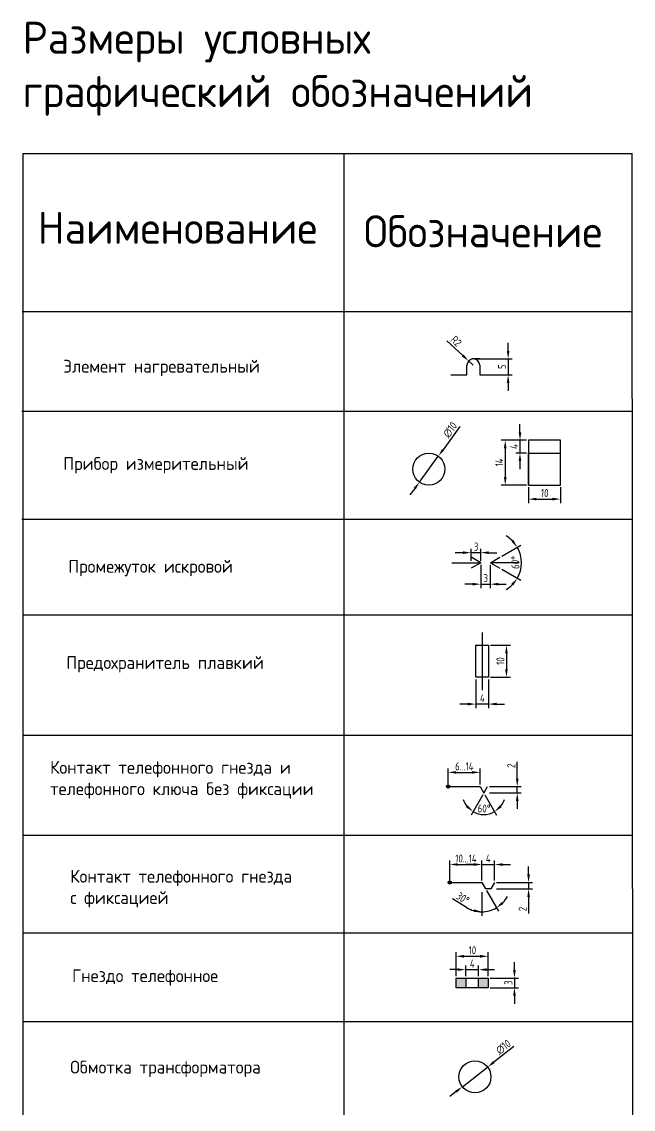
# Model space of a CAD drawing. Header units: millimetres. Extents: x 1 to 418, y -341 to 309.
# Drawn here: x 227.2 to 418.3, y -30.7 to 309.1 of the extents above; entities that cross this region are included whole.
import ezdxf

# ---------------------------------------------------------------- set-up
doc = ezdxf.new("R2010")
doc.units = ezdxf.units.MM
for name, color, linetype, lineweight in [('220', 1, 'Continuous', 30), ('основные', 250, 'Continuous', 30), ('Рамка', 250, 'Continuous', 25)]:
    doc.layers.add(name, color=color, linetype=linetype, lineweight=lineweight)
doc.layers.add('Вспомогательны', color=10, linetype='Continuous')
doc.styles.get("Standard").update_dxf_attribs({"font": 'arial.ttf'})
doc.styles.add('Гост А', font='GOST.TTF', dxfattribs={"oblique": 3})
doc.dimstyles.new('ISO-25', dxfattribs={"dimtxt": 2.5, "dimasz": 2.5, "dimexe": 1.25, "dimexo": 0.625, "dimtad": 1, "dimtxsty": 'Гост А', "dimcen": 2.5, "dimadec": 0, "dimazin": 0, "dimtfac": 1, "dimtmove": 0, "dimatfit": 3, "dimfxl": 1, "dimarcsym": 0})

# ---------------------------------------------------------------- blocks, each defined once
blk = doc.blocks.new('*D59')
at = {"layer": 'Defpoints', "color": 0, "transparency": 16777216}
for p in [(368.33, 203.73), (370.33, 198.73), (379.22, 198.73)]:
    blk.add_point(p, dxfattribs=at)
at = {"layer": 'Вспомогательны', "color": 0, "lineweight": -2, "transparency": 16777216}
for p, q in [((379.22, 206.23), (379.22, 208.73)), ((368.95, 203.73), (380.47, 203.73)), ((379.22, 203.73), (379.22, 198.73)), ((370.95, 198.73), (380.47, 198.73)), ((379.22, 196.23), (379.22, 193.73))]:
    blk.add_line(p, q, dxfattribs=at)
at = {"layer": 'Вспомогательны', "color": 0, "transparency": 16777216}
for points in [[(378.8, 206.23), (379.63, 206.23), (379.22, 203.73)], [(378.8, 196.23), (379.63, 196.23), (379.22, 198.73)]]:
    blk.add_solid(points, dxfattribs=at)
at = {"layer": 'Вспомогательны', "color": 0, "transparency": 16777216, "insert": (377.34, 201.23), "char_height": 2.5, "attachment_point": 5, "rotation": 90, "style": 'Гост А'}
blk.add_mtext('5', dxfattribs=at)
blk = doc.blocks.new('*D60')
at = {"layer": 'Defpoints', "color": 0, "transparency": 16777216}
for p in [(366.86, 203.09), (368.33, 201.73)]:
    blk.add_point(p, dxfattribs=at)
at = {"layer": 'Вспомогательны', "color": 0, "lineweight": -2, "transparency": 16777216}
for p, q in [((360.08, 209.39), (365.03, 204.79)), ((368.33, 201.73), (366.86, 203.09))]:
    blk.add_line(p, q, dxfattribs=at)
at = {"layer": 'Вспомогательны', "color": 0, "transparency": 16777216}
blk.add_solid([(365.31, 205.1), (364.75, 204.49), (366.86, 203.09)], dxfattribs=at)
at = {"layer": 'Вспомогательны', "color": 0, "transparency": 16777216, "insert": (362.92, 209.32), "char_height": 2.5, "attachment_point": 5, "rotation": 317.098, "style": 'Гост А'}
blk.add_mtext('R2', dxfattribs=at)
blk = doc.blocks.new('*D65')
at = {"layer": 'Defpoints', "color": 0, "transparency": 16777216}
for p in [(357.39, 173.33), (351.49, 165.26)]:
    blk.add_point(p, dxfattribs=at)
at = {"layer": 'Вспомогательны', "color": 0, "lineweight": -2, "transparency": 16777216}
for p, q in [((364.14, 182.58), (358.86, 175.35)), ((351.49, 165.26), (357.39, 173.33)), ((350.02, 163.24), (348.54, 161.22))]:
    blk.add_line(p, q, dxfattribs=at)
at = {"layer": 'Вспомогательны', "color": 0, "transparency": 16777216}
for points in [[(358.53, 175.6), (359.2, 175.11), (357.39, 173.33)], [(349.68, 163.48), (350.35, 162.99), (351.49, 165.26)]]:
    blk.add_solid(points, dxfattribs=at)
at = {"layer": 'Вспомогательны', "color": 0, "transparency": 16777216, "insert": (361.05, 181.52), "char_height": 2.5, "attachment_point": 5, "rotation": 53.8688, "style": 'Гост А'}
blk.add_mtext('∅10', dxfattribs=at)
blk = doc.blocks.new('*D66')
at = {"layer": 'Defpoints', "color": 0, "transparency": 16777216}
for p in [(385.58, 164.3), (395.58, 164.3), (395.58, 159.94)]:
    blk.add_point(p, dxfattribs=at)
at = {"layer": 'Вспомогательны', "color": 0, "lineweight": -2, "transparency": 16777216}
for p, q in [((385.58, 163.67), (385.58, 158.69)), ((395.58, 163.67), (395.58, 158.69)), ((388.08, 159.94), (393.08, 159.94))]:
    blk.add_line(p, q, dxfattribs=at)
at = {"layer": 'Вспомогательны', "color": 0, "transparency": 16777216}
for points in [[(388.08, 160.36), (388.08, 159.52), (385.58, 159.94)], [(393.08, 160.36), (393.08, 159.52), (395.58, 159.94)]]:
    blk.add_solid(points, dxfattribs=at)
at = {"layer": 'Вспомогательны', "color": 0, "transparency": 16777216, "insert": (390.58, 161.82), "char_height": 2.5, "attachment_point": 5, "style": 'Гост А'}
blk.add_mtext('10', dxfattribs=at)
blk = doc.blocks.new('*D67')
at = {"layer": 'Defpoints', "color": 0, "transparency": 16777216}
for p in [(385.58, 178.3), (378.31, 164.3), (385.58, 164.3)]:
    blk.add_point(p, dxfattribs=at)
at = {"layer": 'Вспомогательны', "color": 0, "lineweight": -2, "transparency": 16777216}
for p, q in [((384.95, 178.3), (377.06, 178.3)), ((378.31, 175.8), (378.31, 166.8)), ((384.95, 164.3), (377.06, 164.3))]:
    blk.add_line(p, q, dxfattribs=at)
at = {"layer": 'Вспомогательны', "color": 0, "transparency": 16777216}
for points in [[(377.89, 175.8), (378.73, 175.8), (378.31, 178.3)], [(377.89, 166.8), (378.73, 166.8), (378.31, 164.3)]]:
    blk.add_solid(points, dxfattribs=at)
at = {"layer": 'Вспомогательны', "color": 0, "transparency": 16777216, "insert": (376.43, 171.3), "char_height": 2.5, "attachment_point": 5, "rotation": 90, "style": 'Гост А'}
blk.add_mtext('14', dxfattribs=at)
blk = doc.blocks.new('*D68')
at = {"layer": 'Defpoints', "color": 0, "transparency": 16777216}
for p in [(385.58, 178.3), (382.92, 174.3), (385.58, 174.3)]:
    blk.add_point(p, dxfattribs=at)
at = {"layer": 'Вспомогательны', "color": 0, "lineweight": -2, "transparency": 16777216}
for p, q in [((382.92, 180.8), (382.92, 183.3)), ((384.95, 178.3), (381.67, 178.3)), ((382.92, 178.3), (382.92, 174.3)), ((384.95, 174.3), (381.67, 174.3)), ((382.92, 171.8), (382.92, 169.3))]:
    blk.add_line(p, q, dxfattribs=at)
at = {"layer": 'Вспомогательны', "color": 0, "transparency": 16777216}
for points in [[(382.51, 180.8), (383.34, 180.8), (382.92, 178.3)], [(382.51, 171.8), (383.34, 171.8), (382.92, 174.3)]]:
    blk.add_solid(points, dxfattribs=at)
at = {"layer": 'Вспомогательны', "color": 0, "transparency": 16777216, "insert": (381.05, 176.3), "char_height": 2.5, "attachment_point": 5, "rotation": 90, "style": 'Гост А'}
blk.add_mtext('4', dxfattribs=at)
blk = doc.blocks.new('*D72')
at = {"layer": 'Defpoints', "color": 0, "transparency": 16777216}
for p in [(367.65, 143.2), (367.65, 140.06), (370.65, 140.06)]:
    blk.add_point(p, dxfattribs=at)
at = {"layer": 'Вспомогательны', "color": 0, "lineweight": -2, "transparency": 16777216}
for p, q in [((365.15, 143.2), (362.65, 143.2)), ((367.65, 140.68), (367.65, 144.45)), ((370.65, 143.2), (367.65, 143.2)), ((370.65, 140.68), (370.65, 144.45)), ((373.15, 143.2), (375.65, 143.2))]:
    blk.add_line(p, q, dxfattribs=at)
at = {"layer": 'Вспомогательны', "color": 0, "transparency": 16777216}
for points in [[(365.15, 143.62), (365.15, 142.79), (367.65, 143.2)], [(373.15, 143.62), (373.15, 142.79), (370.65, 143.2)]]:
    blk.add_solid(points, dxfattribs=at)
at = {"layer": 'Вспомогательны', "color": 0, "transparency": 16777216, "insert": (369.15, 145.08), "char_height": 2.5, "attachment_point": 5, "style": 'Гост А'}
blk.add_mtext('3', dxfattribs=at)
blk = doc.blocks.new('*D73')
at = {"layer": 'Defpoints', "color": 0, "transparency": 16777216}
for p in [(370.65, 140.06), (373.65, 140.06), (373.65, 133.36)]:
    blk.add_point(p, dxfattribs=at)
at = {"layer": 'Вспомогательны', "color": 0, "lineweight": -2, "transparency": 16777216}
for p, q in [((370.65, 139.43), (370.65, 132.11)), ((373.65, 139.43), (373.65, 132.11)), ((368.15, 133.36), (365.65, 133.36)), ((370.65, 133.36), (373.65, 133.36)), ((376.15, 133.36), (378.65, 133.36))]:
    blk.add_line(p, q, dxfattribs=at)
at = {"layer": 'Вспомогательны', "color": 0, "transparency": 16777216}
for points in [[(368.15, 133.78), (368.15, 132.94), (370.65, 133.36)], [(376.15, 133.78), (376.15, 132.94), (373.65, 133.36)]]:
    blk.add_solid(points, dxfattribs=at)
at = {"layer": 'Вспомогательны', "color": 0, "transparency": 16777216, "insert": (372.15, 135.23), "char_height": 2.5, "attachment_point": 5, "style": 'Гост А'}
blk.add_mtext('3', dxfattribs=at)
blk = doc.blocks.new('*D74')
at = {"layer": 'Defpoints', "color": 0, "transparency": 16777216}
for p in [(373.65, 140.06), (373.65, 140.06), (376.65, 141.79), (376.65, 138.32), (383.22, 138.37)]:
    blk.add_point(p, dxfattribs=at)
at = {"layer": 'Вспомогательны', "color": 0, "lineweight": -2, "transparency": 16777216}
for p, q in [((377.2, 142.1), (383.15, 145.54)), ((377.2, 138.01), (383.15, 134.57))]:
    blk.add_line(p, q, dxfattribs=at)
for start, end in [(44.7853, 59.5706), (330, 30), (300.4294, 315.2147)]:
    blk.add_arc((373.65, 140.06), 9.71, start, end, dxfattribs=at)
at = {"layer": 'Вспомогательны', "color": 0, "transparency": 16777216}
for points in [[(380.88, 147.15), (380.22, 146.65), (382.07, 144.91)], [(380.22, 133.46), (380.88, 132.96), (382.07, 135.2)]]:
    blk.add_solid(points, dxfattribs=at)
at = {"layer": 'Вспомогательны', "color": 0, "transparency": 16777216, "insert": (381.49, 140.06), "char_height": 2.5, "attachment_point": 5, "rotation": 90, "style": 'Гост А'}
blk.add_mtext('60°', dxfattribs=at)
blk = doc.blocks.new('*D77')
at = {"layer": 'Defpoints', "color": 0, "transparency": 16777216}
for p in [(373.12, 114.26), (373.12, 104.26), (378.68, 104.26)]:
    blk.add_point(p, dxfattribs=at)
at = {"layer": 'Вспомогательны', "color": 0, "lineweight": -2, "transparency": 16777216}
for p, q in [((373.75, 114.26), (379.93, 114.26)), ((378.68, 111.76), (378.68, 106.76)), ((373.75, 104.26), (379.93, 104.26))]:
    blk.add_line(p, q, dxfattribs=at)
at = {"layer": 'Вспомогательны', "color": 0, "transparency": 16777216}
for points in [[(378.27, 111.76), (379.1, 111.76), (378.68, 114.26)], [(378.27, 106.76), (379.1, 106.76), (378.68, 104.26)]]:
    blk.add_solid(points, dxfattribs=at)
at = {"layer": 'Вспомогательны', "color": 0, "transparency": 16777216, "insert": (376.81, 109.26), "char_height": 2.5, "attachment_point": 5, "rotation": 90, "style": 'Гост А'}
blk.add_mtext('10', dxfattribs=at)
blk = doc.blocks.new('*D78')
at = {"layer": 'Defpoints', "color": 0, "transparency": 16777216}
for p in [(369.12, 104.26), (373.12, 104.26), (369.12, 95.9)]:
    blk.add_point(p, dxfattribs=at)
at = {"layer": 'Вспомогательны', "color": 0, "lineweight": -2, "transparency": 16777216}
for p, q in [((369.12, 103.63), (369.12, 94.65)), ((373.12, 103.63), (373.12, 94.65)), ((366.62, 95.9), (364.12, 95.9)), ((373.12, 95.9), (369.12, 95.9)), ((375.62, 95.9), (378.12, 95.9))]:
    blk.add_line(p, q, dxfattribs=at)
at = {"layer": 'Вспомогательны', "color": 0, "transparency": 16777216}
for points in [[(366.62, 96.32), (366.62, 95.49), (369.12, 95.9)], [(375.62, 96.32), (375.62, 95.49), (373.12, 95.9)]]:
    blk.add_solid(points, dxfattribs=at)
at = {"layer": 'Вспомогательны', "color": 0, "transparency": 16777216, "insert": (371.12, 97.78), "char_height": 2.5, "attachment_point": 5, "style": 'Гост А'}
blk.add_mtext('4', dxfattribs=at)
blk = doc.blocks.new('Точка')
at = {"layer": '220'}
h = blk.add_hatch(color=256, dxfattribs=at)
h.dxf.hatch_style = 1
h.paths.add_polyline_path([(-0.5, 0, 1), (0.5, 0, 1)])
blk.add_circle((0, 0), 0.5, dxfattribs=at)
blk = doc.blocks.new('*D82')
at = {"layer": 'Defpoints', "color": 0, "transparency": 16777216}
for p in [(370.47, 74.57), (360.47, 70.13), (370.47, 70.13)]:
    blk.add_point(p, dxfattribs=at)
at = {"layer": 'Вспомогательны', "color": 0, "lineweight": -2, "transparency": 16777216}
for p, q in [((360.47, 70.75), (360.47, 75.82)), ((370.47, 70.75), (370.47, 75.82)), ((362.97, 74.57), (367.97, 74.57))]:
    blk.add_line(p, q, dxfattribs=at)
at = {"layer": 'Вспомогательны', "color": 0, "transparency": 16777216}
for points in [[(362.97, 74.98), (362.97, 74.15), (360.47, 74.57)], [(367.97, 74.98), (367.97, 74.15), (370.47, 74.57)]]:
    blk.add_solid(points, dxfattribs=at)
at = {"layer": 'Вспомогательны', "color": 0, "transparency": 16777216, "insert": (365.47, 76.44), "char_height": 2.5, "attachment_point": 5, "style": 'Гост А'}
blk.add_mtext('6...14', dxfattribs=at)
blk = doc.blocks.new('*D83')
at = {"layer": 'Defpoints', "color": 0, "transparency": 16777216}
for p in [(370.47, 70.13), (371.62, 68.13), (371.62, 68.13), (372.78, 70.13), (370.45, 61.5)]:
    blk.add_point(p, dxfattribs=at)
at = {"layer": 'Вспомогательны', "color": 0, "lineweight": -2, "transparency": 16777216}
for p, q in [((371.31, 67.58), (367.63, 61.22)), ((371.93, 67.58), (375.61, 61.22))]:
    blk.add_line(p, q, dxfattribs=at)
for start, end in [(197.1696, 218.5848), (321.4152, 342.8304), (240, 300)]:
    blk.add_arc((371.62, 68.13), 6.73, start, end, dxfattribs=at)
at = {"layer": 'Вспомогательны', "color": 0, "transparency": 16777216}
for points in [[(366.63, 64.25), (366.09, 63.61), (368.26, 62.3)], [(377.15, 63.61), (376.61, 64.25), (374.99, 62.3)]]:
    blk.add_solid(points, dxfattribs=at)
at = {"layer": 'Вспомогательны', "color": 0, "transparency": 16777216, "insert": (371.62, 63.27), "char_height": 2.5, "attachment_point": 5, "style": 'Гост А'}
blk.add_mtext('60°', dxfattribs=at)
blk = doc.blocks.new('*D84')
at = {"layer": 'Defpoints', "color": 0, "transparency": 16777216}
for p in [(372.78, 70.13), (372.78, 68.13), (382.06, 68.13)]:
    blk.add_point(p, dxfattribs=at)
at = {"layer": 'Вспомогательны', "color": 0, "lineweight": -2, "transparency": 16777216}
for p, q in [((382.06, 72.63), (382.06, 77.9)), ((373.4, 70.13), (383.31, 70.13)), ((373.4, 68.13), (383.31, 68.13)), ((382.06, 68.13), (382.06, 70.13)), ((382.06, 65.63), (382.06, 63.13))]:
    blk.add_line(p, q, dxfattribs=at)
at = {"layer": 'Вспомогательны', "color": 0, "transparency": 16777216}
for points in [[(381.65, 72.63), (382.48, 72.63), (382.06, 70.13)], [(381.65, 65.63), (382.48, 65.63), (382.06, 68.13)]]:
    blk.add_solid(points, dxfattribs=at)
at = {"layer": 'Вспомогательны', "color": 0, "transparency": 16777216, "insert": (380.19, 76.58), "char_height": 2.5, "attachment_point": 5, "rotation": 90, "style": 'Гост А'}
blk.add_mtext('2', dxfattribs=at)
blk = doc.blocks.new('*D89')
at = {"layer": 'Defpoints', "color": 0, "transparency": 16777216}
for p in [(370.97, 45.8), (360.97, 40.17), (370.97, 40.17)]:
    blk.add_point(p, dxfattribs=at)
at = {"layer": 'Вспомогательны', "color": 0, "lineweight": -2, "transparency": 16777216}
for p, q in [((360.97, 40.8), (360.97, 47.05)), ((363.47, 45.8), (368.47, 45.8)), ((370.97, 40.8), (370.97, 47.05))]:
    blk.add_line(p, q, dxfattribs=at)
at = {"layer": 'Вспомогательны', "color": 0, "transparency": 16777216}
for points in [[(363.47, 46.21), (363.47, 45.38), (360.97, 45.8)], [(368.47, 46.21), (368.47, 45.38), (370.97, 45.8)]]:
    blk.add_solid(points, dxfattribs=at)
at = {"layer": 'Вспомогательны', "color": 0, "transparency": 16777216, "insert": (365.97, 47.67), "char_height": 2.5, "attachment_point": 5, "style": 'Гост А'}
blk.add_mtext('10...14', dxfattribs=at)
blk = doc.blocks.new('*D90')
at = {"layer": 'Defpoints', "color": 0, "transparency": 16777216}
for p in [(374.97, 40.17), (374.97, 38.17), (385.61, 38.17)]:
    blk.add_point(p, dxfattribs=at)
at = {"layer": 'Вспомогательны', "color": 0, "lineweight": -2, "transparency": 16777216}
for p, q in [((385.61, 42.67), (385.61, 45.17)), ((375.59, 40.17), (386.86, 40.17)), ((375.59, 38.17), (386.86, 38.17)), ((385.61, 40.17), (385.61, 38.17)), ((385.61, 35.67), (385.61, 30.53))]:
    blk.add_line(p, q, dxfattribs=at)
at = {"layer": 'Вспомогательны', "color": 0, "transparency": 16777216}
for points in [[(385.2, 42.67), (386.03, 42.67), (385.61, 40.17)], [(385.2, 35.67), (386.03, 35.67), (385.61, 38.17)]]:
    blk.add_solid(points, dxfattribs=at)
at = {"layer": 'Вспомогательны', "color": 0, "transparency": 16777216, "insert": (383.74, 31.85), "char_height": 2.5, "attachment_point": 5, "rotation": 90, "style": 'Гост А'}
blk.add_mtext('2', dxfattribs=at)
blk = doc.blocks.new('*D91')
at = {"layer": 'Defpoints', "color": 0, "transparency": 16777216}
for p in [(374.97, 45.77), (370.97, 40.17), (374.97, 40.17)]:
    blk.add_point(p, dxfattribs=at)
at = {"layer": 'Вспомогательны', "color": 0, "lineweight": -2, "transparency": 16777216}
for p, q in [((368.47, 45.77), (365.97, 45.77)), ((370.97, 40.8), (370.97, 47.02)), ((370.97, 45.77), (374.97, 45.77)), ((374.97, 40.8), (374.97, 47.02)), ((377.47, 45.77), (379.97, 45.77))]:
    blk.add_line(p, q, dxfattribs=at)
at = {"layer": 'Вспомогательны', "color": 0, "transparency": 16777216}
for points in [[(368.47, 46.19), (368.47, 45.36), (370.97, 45.77)], [(377.47, 46.19), (377.47, 45.36), (374.97, 45.77)]]:
    blk.add_solid(points, dxfattribs=at)
at = {"layer": 'Вспомогательны', "color": 0, "transparency": 16777216, "insert": (372.97, 47.65), "char_height": 2.5, "attachment_point": 5, "style": 'Гост А'}
blk.add_mtext('4', dxfattribs=at)
blk = doc.blocks.new('*D92')
at = {"layer": 'Defpoints', "color": 0, "transparency": 16777216}
for p in [(370.97, 40.17), (370.97, 40.17), (370.97, 37.83), (372.12, 38.17), (374.09, 31.58)]:
    blk.add_point(p, dxfattribs=at)
at = {"layer": 'Вспомогательны', "color": 0, "lineweight": -2, "transparency": 16777216}
for p, q in [((372.43, 37.63), (376.16, 31.17)), ((366.16, 32.39), (361.86, 35.05)), ((370.97, 37.2), (370.97, 29.78))]:
    blk.add_line(p, q, dxfattribs=at)
for start, end in [(315.7154, 331.4309), (238.2634, 270), (238.5691, 254.2846), (270, 300)]:
    blk.add_arc((370.97, 40.17), 9.14, start, end, dxfattribs=at)
at = {"layer": 'Вспомогательны', "color": 0, "transparency": 16777216}
for points in [[(377.77, 33.46), (377.26, 34.12), (375.54, 32.25)], [(368.55, 31.78), (368.43, 30.96), (370.97, 31.03)]]:
    blk.add_solid(points, dxfattribs=at)
at = {"layer": 'Вспомогательны', "color": 0, "transparency": 16777216, "insert": (364.99, 35.32), "char_height": 2.5, "attachment_point": 5, "rotation": 328.2634, "style": 'Гост А'}
blk.add_mtext('30°', dxfattribs=at)
blk = doc.blocks.new('*D96')
at = {"layer": 'Defpoints', "color": 0, "transparency": 16777216}
for p in [(372.97, 10.31), (372.97, 7.31), (381.19, 7.31)]:
    blk.add_point(p, dxfattribs=at)
at = {"layer": 'Вспомогательны', "color": 0, "lineweight": -2, "transparency": 16777216}
for p, q in [((381.19, 12.81), (381.19, 15.31)), ((373.59, 10.31), (382.44, 10.31)), ((381.19, 10.31), (381.19, 7.31)), ((373.59, 7.31), (382.44, 7.31)), ((381.19, 4.81), (381.19, 2.31))]:
    blk.add_line(p, q, dxfattribs=at)
at = {"layer": 'Вспомогательны', "color": 0, "transparency": 16777216}
for points in [[(380.77, 12.81), (381.6, 12.81), (381.19, 10.31)], [(380.77, 4.81), (381.6, 4.81), (381.19, 7.31)]]:
    blk.add_solid(points, dxfattribs=at)
at = {"layer": 'Вспомогательны', "color": 0, "transparency": 16777216, "insert": (379.31, 8.81), "char_height": 2.5, "attachment_point": 5, "rotation": 90, "style": 'Гост А'}
blk.add_mtext('3', dxfattribs=at)
blk = doc.blocks.new('*D97')
at = {"layer": 'Defpoints', "color": 0, "transparency": 16777216}
for p in [(365.97, 10.31), (369.97, 12.94), (369.97, 10.31)]:
    blk.add_point(p, dxfattribs=at)
at = {"layer": 'Вспомогательны', "color": 0, "lineweight": -2, "transparency": 16777216}
for p, q in [((365.97, 10.94), (365.97, 14.19)), ((369.97, 10.94), (369.97, 14.19)), ((363.47, 12.94), (360.97, 12.94)), ((365.97, 12.94), (369.97, 12.94)), ((372.47, 12.94), (374.97, 12.94))]:
    blk.add_line(p, q, dxfattribs=at)
at = {"layer": 'Вспомогательны', "color": 0, "transparency": 16777216}
for points in [[(363.47, 13.36), (363.47, 12.53), (365.97, 12.94)], [(372.47, 13.36), (372.47, 12.53), (369.97, 12.94)]]:
    blk.add_solid(points, dxfattribs=at)
at = {"layer": 'Вспомогательны', "color": 0, "transparency": 16777216, "insert": (367.97, 14.82), "char_height": 2.5, "attachment_point": 5, "style": 'Гост А'}
blk.add_mtext('4', dxfattribs=at)
blk = doc.blocks.new('*D98')
at = {"layer": 'Defpoints', "color": 0, "transparency": 16777216}
for p in [(372.97, 17.12), (362.97, 10.31), (372.97, 10.31)]:
    blk.add_point(p, dxfattribs=at)
at = {"layer": 'Вспомогательны', "color": 0, "lineweight": -2, "transparency": 16777216}
for p, q in [((362.97, 10.94), (362.97, 18.37)), ((365.47, 17.12), (370.47, 17.12)), ((372.97, 10.94), (372.97, 18.37))]:
    blk.add_line(p, q, dxfattribs=at)
at = {"layer": 'Вспомогательны', "color": 0, "transparency": 16777216}
for points in [[(365.47, 17.54), (365.47, 16.7), (362.97, 17.12)], [(370.47, 17.54), (370.47, 16.7), (372.97, 17.12)]]:
    blk.add_solid(points, dxfattribs=at)
at = {"layer": 'Вспомогательны', "color": 0, "transparency": 16777216, "insert": (367.97, 19), "char_height": 2.5, "attachment_point": 5, "style": 'Гост А'}
blk.add_mtext('10', dxfattribs=at)
blk = doc.blocks.new('*D100')
at = {"layer": 'Defpoints', "color": 0, "transparency": 16777216}
for p in [(372.79, -17.48), (364.91, -23.63)]:
    blk.add_point(p, dxfattribs=at)
at = {"layer": 'Вспомогательны', "color": 0, "lineweight": -2, "transparency": 16777216}
for p, q in [((380.96, -11.11), (374.76, -15.94)), ((364.91, -23.63), (372.79, -17.48)), ((362.94, -25.17), (360.97, -26.71))]:
    blk.add_line(p, q, dxfattribs=at)
at = {"layer": 'Вспомогательны', "color": 0, "transparency": 16777216}
for points in [[(374.51, -15.61), (375.02, -16.27), (372.79, -17.48)], [(362.68, -24.84), (363.19, -25.5), (364.91, -23.63)]]:
    blk.add_solid(points, dxfattribs=at)
at = {"layer": 'Вспомогательны', "color": 0, "transparency": 16777216, "insert": (377.69, -11.28), "char_height": 2.5, "attachment_point": 5, "rotation": 37.9669, "style": 'Гост А'}
blk.add_mtext('∅10', dxfattribs=at)

msp = doc.modelspace()

# ---------------------------------------------------------------- hatches: boundary and pattern name
at = {"layer": 'основные'}
h = msp.add_hatch(color=0, dxfattribs=at)
h.dxf.hatch_style = 1
h.paths.add_polyline_path([(365.967, 10.313), (362.967, 10.313), (362.967, 7.313), (365.967, 7.313)])
h.paths.add_polyline_path([(372.967, 10.313), (369.967, 10.313), (369.967, 7.313), (372.967, 7.313)])

# ---------------------------------------------------------------- linework, layer by layer
at = {"layer": 'Вспомогательны', "color": 0}
for q in [(367.826, 203.73), (368.326, 203.73)]:
    msp.add_line((370.326, 203.73), q, dxfattribs=at)
at = {"layer": 'основные', "color": 0}
for p, q in [((366.326, 198.73), (366.326, 201.73)), ((361.326, 198.73), (366.326, 198.73)), ((370.326, 198.73), (375.326, 198.73)), ((361.654, 140.055), (370.654, 140.055)), ((370.654, 140.055), (367.654, 141.787)), ((370.654, 140.055), (367.654, 138.323)), ((373.654, 140.055), (376.654, 141.787)), ((382.654, 140.055), (373.654, 140.055)), ((373.654, 140.055), (376.654, 138.323)), ((371.121, 118.259), (371.121, 100.259)), ((369.121, 114.259), (373.121, 114.259)), ((369.121, 104.259), (369.121, 114.259)), ((373.121, 114.259), (373.121, 104.259)), ((373.121, 104.259), (369.121, 104.259)), ((360.467, 70.126), (370.467, 70.126)), ((370.467, 70.126), (371.621, 68.126)), ((371.621, 68.126), (372.776, 70.126)), ((360.967, 40.171), (370.967, 40.171)), ((370.967, 40.171), (372.121, 38.171)), ((373.812, 38.171), (372.121, 38.171)), ((374.967, 40.171), (373.812, 38.171)), ((362.967, 10.313), (372.967, 10.313)), ((362.967, 7.313), (362.967, 10.313)), ((365.967, 10.313), (365.967, 7.313)), ((369.967, 7.313), (369.967, 10.313)), ((372.967, 10.313), (372.967, 7.313)), ((372.967, 7.313), (362.967, 7.313))]:
    msp.add_line(p, q, dxfattribs=at)
at = {"layer": 'основные', "color": 0, "lineweight": 30}
msp.add_line((370.326, 201.73), (370.326, 198.73), dxfattribs=at)
at = {"layer": 'основные', "color": 0}
msp.add_lwpolyline([(385.576, 164.296), (395.576, 164.296), (395.576, 178.296), (385.576, 178.296), (385.576, 164.296), (385.576, 174.296), (395.576, 174.296)], dxfattribs=at)
for centre in [(354.44, 169.296), (368.85, -20.557)]:
    msp.add_circle(centre, 5, dxfattribs=at)
msp.add_arc((368.326, 201.73), 2, 0, 180, dxfattribs=at)
at = {"layer": 'Рамка', "color": 0, "lineweight": 30}
for p, q in [((227.47, 267.874), (227.47, -340.929)), ((227.47, 267.874), (418.038, 267.874)), ((327.904, 267.874), (327.904, -340.929)), ((418.332, -340.929), (418.038, 267.874)), ((227.326, 218.535), (418.062, 218.535)), ((227.176, 187.452), (418.077, 187.452)), ((227.176, 153.668), (418.093, 153.668)), ((227.47, 123.808), (418.108, 123.808)), ((227.47, 86.219), (418.126, 86.219)), ((227.47, 54.96), (418.141, 54.96)), ((227.47, 24.413), (418.156, 24.413)), ((227.47, -3.284), (418.169, -3.284))]:
    msp.add_line(p, q, dxfattribs=at)

# ---------------------------------------------------------------- block references
at = {"layer": 'основные', "color": 0, "lineweight": 50}
for p in [(360.467, 70.126), (360.967, 40.171)]:
    msp.add_blockref('Точка', p, dxfattribs=at)

# ---------------------------------------------------------------- texts
at = {"layer": 'Рамка', "color": 0, "lineweight": 30}
for s, width, heights, insert, char_height, attachment_point in [('{\\fGOST type B|b0|i0|c204|p34;Размеры условных графический обозначений}', 190.56837, [0], (227.47, 309.045), 10, 1), ('\\pxqc;{\\fGOST type B|b0|i0|c204|p34;Наименование}', 96.78145, [0], (227.47, 249.686), 10, 1), ('\\pxqc;{\\fGOST type B|b0|i0|c204|p34;Обозначение}', 79.27649, [0], (331.737, 248.592), 10, 1), ('{\\fGOST type B|b0|i0|c204|p34;Элемент нагревательный}', 73.32151, [0], (240.158, 198.344), 4, 7), ('{\\fGOST type B|b0|i0|c204|p34;Прибор измерительный}', 73.32151, [0], (240.158, 167.964), 4, 7), ('{\\fGOST type B|b0|i0|c204|p34;Промежуток искровой}', 73.32151, [0], (241.731, 135.838), 4, 7), ('{\\fGOST type B|b0|i0|c204|p34;Предохранитель плавкий}', 73.32151, [0], (241.135, 105.784), 4, 7), ('{\\fGOST type B|b0|i0|c204|p34;Контакт телефонного гнезда и телефонного ключа без фиксации}', 88.28804, [16.428], (236.039, 66.366), 4, 7), ('{\\fGOST type B|b0|i0|c204|p34;Контакт телефонного гнезда с фиксацией}', 73.32151, [0], (242.327, 32.36), 4, 7), ('{\\fGOST type B|b0|i0|c204|p34;Гнездо телефонное}', 73.32151, [0], (242.924, 7.976), 4, 7), ('{\\fGOST type B|b0|i0|c204|p34;Обмотка трансформатора}', 73.32151, [0], (242.329, -20.59), 4, 7)]:
    msp.add_mtext_dynamic_manual_height_columns(s, width=width, gutter_width=7.5, heights=heights, dxfattribs=dict(at, insert=insert, char_height=char_height, attachment_point=attachment_point))

# ---------------------------------------------------------------- dimensions: what is measured, and where the dimension line sits
at = {"layer": 'Вспомогательны', "color": 0}
dim = msp.add_radius_dim(center=(368.326, 201.73), mpoint=(366.861, 203.092), dimstyle='ISO-25', dxfattribs=at)
dim.commit()
dim.dimension.update_dxf_attribs({"geometry": '*D60', "text_midpoint": (362.917, 209.317)})
for base, p1, p2, picture, middle in [((379.217, 198.73), (368.326, 203.73), (370.326, 198.73), '*D59', (377.342, 201.23)), ((378.682, 104.259), (373.121, 114.259), (373.121, 104.259), '*D77', (376.807, 109.259)), ((385.613, 38.171), (374.967, 40.171), (374.967, 38.171), '*D90', (383.738, 31.849)), ((381.188, 7.313), (372.967, 10.313), (372.967, 7.313), '*D96', (379.313, 8.813))]:
    dim = msp.add_linear_dim(base=base, p1=p1, p2=p2, angle=90, dimstyle='ISO-25', dxfattribs=at)
    dim.commit()
    dim.dimension.update_dxf_attribs({"geometry": picture, "text_midpoint": middle})
dim = msp.add_diameter_dim_2p(p1=(351.492, 165.258), p2=(357.388, 173.335), dimstyle='ISO-25', dxfattribs=at)
dim.commit()
dim.dimension.update_dxf_attribs({"geometry": '*D65', "text_midpoint": (362.56, 180.419), "dimtype": 163})
for base, p1, p2, picture, middle in [((382.923, 174.296), (385.576, 178.296), (385.576, 174.296), '*D68', (382.923, 176.296)), ((378.309, 164.296), (385.576, 178.296), (385.576, 164.296), '*D67', (378.309, 171.296)), ((382.062, 68.126), (372.776, 70.126), (372.776, 68.126), '*D84', (382.062, 76.579))]:
    dim = msp.add_linear_dim(base=base, p1=p1, p2=p2, angle=90, dimstyle='ISO-25', dxfattribs=at)
    dim.commit()
    dim.dimension.update_dxf_attribs({"geometry": picture, "text_midpoint": middle, "dimtype": 160})
for base, p1, p2, picture, middle in [((395.576, 159.94), (385.576, 164.296), (395.576, 164.296), '*D66', (390.576, 161.815)), ((367.654, 143.204), (370.654, 140.055), (367.654, 140.055), '*D72', (369.154, 145.079)), ((373.654, 133.359), (370.654, 140.055), (373.654, 140.055), '*D73', (372.154, 135.234)), ((369.121, 95.903), (373.121, 104.259), (369.121, 104.259), '*D78', (371.121, 97.778)), ((374.967, 45.773), (370.967, 40.171), (374.967, 40.171), '*D91', (372.967, 47.648))]:
    dim = msp.add_linear_dim(base=base, p1=p1, p2=p2, dimstyle='ISO-25', dxfattribs=at)
    dim.commit()
    dim.dimension.update_dxf_attribs({"geometry": picture, "text_midpoint": middle})
for base, line1, line2, picture, middle in [((383.221, 138.368), ((373.654, 140.055), (376.654, 138.323)), ((373.654, 140.055), (376.654, 141.787)), '*D74', (381.494, 140.055)), ((370.453, 61.5), ((370.467, 70.126), (371.621, 68.126)), ((371.621, 68.126), (372.776, 70.126)), '*D83', (371.621, 63.273)), ((374.094, 31.579), ((370.967, 40.171), (370.967, 37.828)), ((370.967, 40.171), (372.121, 38.171)), '*D92', (364.993, 35.319))]:
    dim = msp.add_angular_dim_2l(base=base, line1=line1, line2=line2, dimstyle='ISO-25', dxfattribs=at)
    dim.commit()
    dim.dimension.update_dxf_attribs({"geometry": picture, "text_midpoint": middle})
for base, p1, p2, text, picture, middle in [((370.467, 74.566), (360.467, 70.126), (370.467, 70.126), '6...14', '*D82', (365.467, 76.441)), ((370.967, 45.796), (360.967, 40.171), (370.967, 40.171), '<>...14', '*D89', (365.967, 47.671))]:
    dim = msp.add_linear_dim(base=base, p1=p1, p2=p2, text=text, dimstyle='ISO-25', dxfattribs=at)
    dim.commit()
    dim.dimension.update_dxf_attribs({"geometry": picture, "text_midpoint": middle})
for base, p1, p2, picture, middle in [((372.967, 17.12), (362.967, 10.313), (372.967, 10.313), '*D98', (367.967, 17.12)), ((369.967, 12.943), (365.967, 10.313), (369.967, 10.313), '*D97', (367.967, 12.943))]:
    dim = msp.add_linear_dim(base=base, p1=p1, p2=p2, dimstyle='ISO-25', dxfattribs=at)
    dim.commit()
    dim.dimension.update_dxf_attribs({"geometry": picture, "text_midpoint": middle, "dimtype": 160})
dim = msp.add_diameter_dim_2p(p1=(364.908, -23.633), p2=(372.792, -17.481), dimstyle='ISO-25', dxfattribs=at)
dim.commit()
dim.dimension.update_dxf_attribs({"geometry": '*D100', "text_midpoint": (377.692, -11.278)})

doc.saveas('drawing.dxf')
